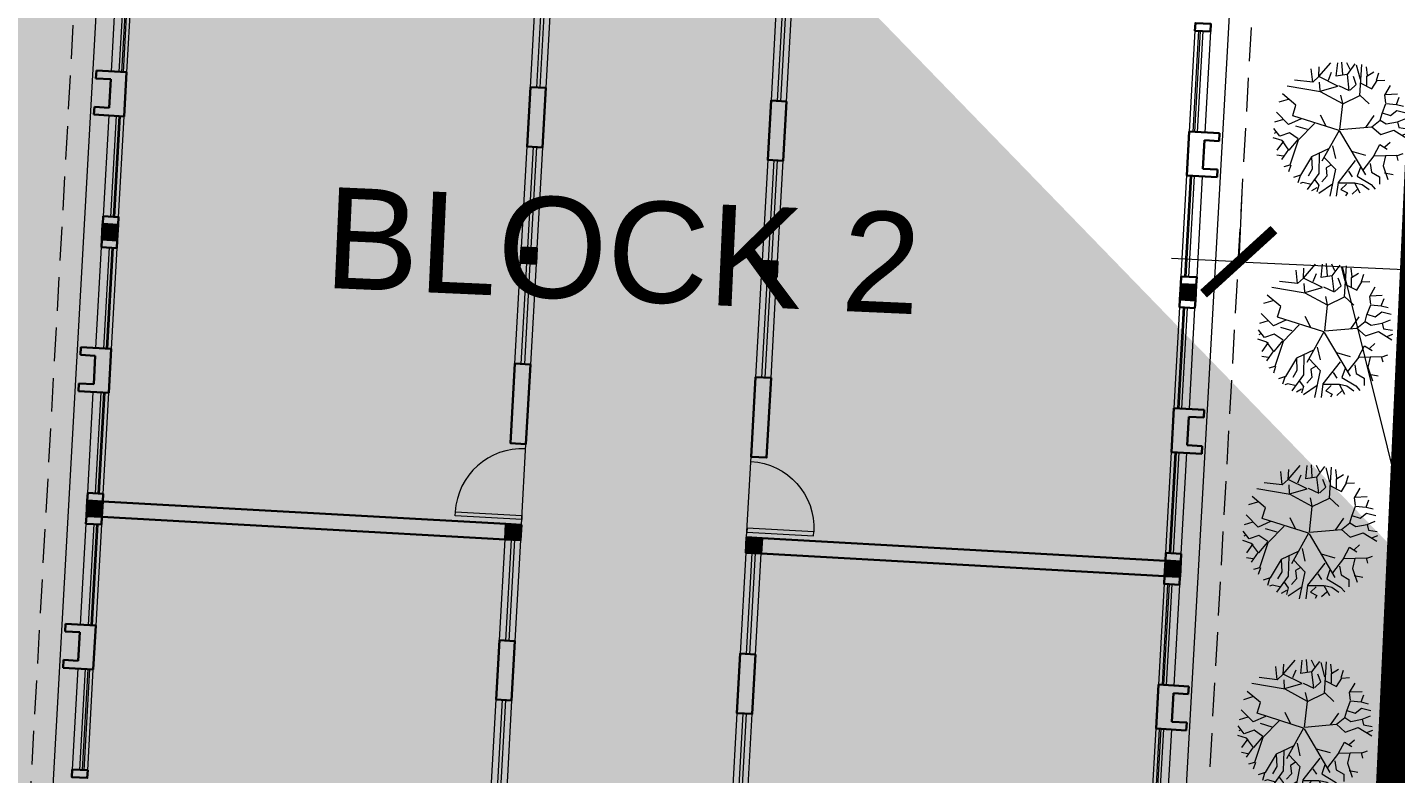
# Model space of a CAD drawing. Extents: x 4380 to 4772, y -521 to -208.
# Drawn here: x 4537.68 to 4558.01, y -331.89 to -320.8 of the extents above; entities that cross this region are included whole.
import ezdxf

# ---------------------------------------------------------------- set-up
doc = ezdxf.new("R2010")
doc.units = 0
doc.header["$LTSCALE"] = 40
doc.header["$MEASUREMENT"] = 0
doc.header["$PDMODE"] = 32
doc.header["$PDSIZE"] = 0.02
doc.linetypes.add('DASHED', pattern=[0.75, 0.5, -0.25])
doc.linetypes.add('DASHED2', pattern=[0.375, 0.25, -0.125])
doc.layers.get('0').update_dxf_attribs({"linetype": 'CONTINUOUS'})
doc.layers.get('Defpoints').update_dxf_attribs({"linetype": 'CONTINUOUS'})
for name, color, linetype, lineweight in [('BW', 1, 'CONTINUOUS', 9), ('Col-Hatch', 9, 'CONTINUOUS', 13), ('Column', 252, 'CONTINUOUS', 30), ('Dimension', 251, 'CONTINUOUS', 9), ('Door', 54, 'CONTINUOUS', 13), ('Paved Area', 53, 'CONTINUOUS', 9), ('Projection', 252, 'DASHED2', 18), ('Text', 7, 'CONTINUOUS', 20), ('TR', 92, 'CONTINUOUS', 5), ('Ventilator', 6, 'DASHED', 18), ('Wall', 7, 'CONTINUOUS', 30), ('Window', 150, 'CONTINUOUS', 15), ('Window-Wall', 7, 'CONTINUOUS', 18)]:
    doc.layers.add(name, color=color, linetype=linetype, lineweight=lineweight)
doc.styles.add('dim-stylus bt', font='arial.ttf')
doc.styles.add('STYLE9', font='')
doc.styles.get('STYLE9').set_extended_font_data('Century Gothic')
doc.dimstyles.new('Tabrej', dxfattribs={"dimtxt": 0.32, "dimasz": 0.2, "dimexe": 1.38778e-17, "dimexo": 0.15, "dimgap": 0.09, "dimtad": 0, "dimdec": 3, "dimzin": 0, "dimdsep": 46, "dimtxsty": 'dim-stylus bt', "dimblk": 'ARCHTICK', "dimcen": 0, "dimdle": 0.05, "dimclrd": 256, "dimclre": 256, "dimclrt": 7, "dimadec": 0, "dimazin": 0, "dimtfac": 1, "dimtdec": 3, "dimtofl": 0, "dimtmove": 0, "dimatfit": 1, "dimfxl": 0, "dimtolj": 1, "dimtzin": 0, "dimlwd": -1, "dimlwe": -1, "dimarcsym": 0})

# ---------------------------------------------------------------- blocks, each defined once
blk = doc.blocks.new('_ArchTick')
at = {"color": 0, "const_width": 0.15}
blk.add_lwpolyline([(-0.5, -0.5), (0.5, 0.5)], dxfattribs=at)
blk = doc.blocks.new('*D48')
at = {"layer": 'Defpoints', "color": 0, "transparency": 16777216}
for p in [(4560.948, -287.601), (4557.62, -347.547), (4568.357, -348.143)]:
    blk.add_point(p, dxfattribs=at)
at = {"layer": 'Dimension', "transparency": 16777216}
for p, q in [((4561.098, -287.609), (4571.685, -288.197)), ((4571.688, -288.147), (4570.893, -302.468)), ((4568.354, -348.193), (4570.307, -313.029)), ((4557.77, -347.555), (4568.357, -348.143))]:
    blk.add_line(p, q, dxfattribs=at)
for p, rotation in [((4571.685, -288.197), 86.82239319920907), ((4568.357, -348.143), 266.822393199209)]:
    blk.add_blockref('_ArchTick', p, dxfattribs=dict(at, rotation=rotation))
at = {"layer": 'Dimension', "color": 7, "transparency": 16777216, "insert": (4570.6, -307.748), "char_height": 2.5, "attachment_point": 5, "rotation": 86.8224, "style": 'dim-stylus bt'}
blk.add_mtext('\\A1;60.038', dxfattribs=at)
blk = doc.blocks.new('SHRUB4')
at = {"layer": 'TR'}
for p, q in [((0.0033, 0.0839), (0.0019, 0.1021)), ((-0.0414, 0.0723), (-0.0435, 0.0921)), ((-0.0325, 0.0806), (-0.0146, 0.1012)), ((-0.0325, 0.0806), (-0.0318, 0.0954)), ((-0.0181, 0.0756), (-0.0132, 0.0872)), ((-0.0063, 0.0815), (-0.0042, 0.1012)), ((0.0095, 0.0839), (-0.0063, 0.0815)), ((0.0143, 0.0913), (0.0095, 0.1012)), ((0.0102, 0.0839), (0.0219, 0.0996)), ((0.0129, 0.0599), (0.0102, 0.0839)), ((0.0295, 0.0764), (0.0239, 0.0979)), ((0.0287, 0.0524), (0.0316, 0.0988)), ((0.0398, 0.0822), (0.0384, 0.0954)), ((0.0391, 0.0815), (0.0495, 0.088)), ((0.0391, 0.0674), (0.0391, 0.0815)), ((0.0536, 0.0756), (0.057, 0.0864)), ((-0.0298, 0.0582), (-0.0793, 0.0665)), ((-0.0414, 0.0723), (-0.0683, 0.0756)), ((-0.0325, 0.0806), (-0.0414, 0.0723)), ((-0.0042, 0.0665), (-0.0325, 0.0806)), ((-0.0304, 0.0599), (-0.0312, 0.0723)), ((-0.0304, 0.0591), (-0.0042, 0.0665)), ((-0.0029, 0.0674), (0.0129, 0.0599)), ((0.0143, 0.0607), (0.0233, 0.069)), ((0.0233, 0.069), (0.0191, 0.0806)), ((0.0302, 0.0707), (0.0467, 0.0624)), ((0.0467, 0.0624), (0.0543, 0.0748)), ((0.0543, 0.0748), (0.0659, 0.0756)), ((0.0659, 0.0533), (0.0742, 0.0674)), ((-0.078, 0.0467), (-0.0917, 0.0425)), ((-0.0662, 0.0384), (-0.0862, 0.0549)), ((0.0033, 0.0401), (-0.0298, 0.0582)), ((0.0033, 0.0409), (0.0006, 0.0533)), ((0.0033, 0.0401), (0.0287, 0.0524)), ((0.0287, 0.0533), (0.0426, 0.0401)), ((0.0618, 0.026), (0.0674, 0.0409)), ((0.0674, 0.0417), (0.0659, 0.0533)), ((0.0666, 0.0541), (0.0846, 0.0549)), ((0.0674, 0.0409), (0.0832, 0.0392)), ((0.0832, 0.0392), (0.0873, 0.05)), ((-0.0772, 0.0095), (-0.0951, 0.0277)), ((-0.0711, 0.0227), (-0.0662, 0.0384)), ((-0.0022, 0.0004), (-0.0711, 0.0226)), ((-0.0215, 0.007), (-0.0298, 0.0235)), ((-0.0009, 0.0019), (0.0033, 0.0401)), ((0.0377, 0.0053), (0.0501, 0.0227)), ((0.0591, 0.0161), (0.0618, 0.026)), ((0.0618, 0.0268), (0.0742, 0.0227)), ((0.0742, 0.0227), (0.0838, 0.0302)), ((0.0832, 0.0392), (0.0936, 0.0367)), ((0.0838, 0.0302), (0.0976, 0.0268)), ((-0.0903, -0.0079), (-0.0993, 0.0037)), ((-0.0849, 0.0169), (-0.098, 0.0128)), ((-0.0587, 0.0178), (-0.0772, 0.0095)), ((-0.0491, 0.002), (-0.0662, 0.007)), ((-0.0387, 0.0111), (-0.0628, -0.0137)), ((-0.0022, 0.0004), (-0.0277, -0.0451)), ((-0.0009, 0.0019), (0.0467, 0.0062)), ((0.0467, 0.0062), (0.0591, 0.0161)), ((0.0467, 0.0062), (0.0597, -0.0054)), ((0.0591, 0.0161), (0.068, 0.0103)), ((0.0597, -0.0054), (0.079, 0.0012)), ((0.068, 0.0103), (0.0846, 0.0136)), ((0.079, 0.0012), (0.099, -0.0112)), ((0.0846, 0.0136), (0.0969, 0.0186)), ((0.0846, 0.0136), (0.0866, 0.0053)), ((0.0866, 0.0053), (0.0997, 0.0029)), ((-0.0869, -0.0145), (-0.1, -0.0104)), ((-0.0951, -0.0021), (-0.0986, -0.0037)), ((-0.0849, -0.0153), (-0.0945, -0.0285)), ((-0.0759, -0.0029), (-0.0903, -0.0079)), ((-0.0766, -0.0285), (-0.0869, -0.0145)), ((-0.0635, -0.0128), (-0.0766, -0.0285)), ((-0.0628, -0.012), (-0.0759, -0.0029)), ((-0.0628, -0.0137), (-0.0752, -0.0509)), ((-0.0015, -0.0005), (0.0369, -0.0654)), ((0.0495, -0.0368), (0.0584, -0.0203)), ((0.0584, -0.0203), (0.0694, -0.0269)), ((0.0659, -0.0236), (0.0735, -0.0169)), ((0.0915, -0.0062), (0.1004, -0.0029)), ((-0.0849, -0.0377), (-0.0945, -0.036)), ((-0.0772, -0.0277), (-0.0876, -0.0426)), ((-0.0429, -0.0384), (-0.0593, -0.0657)), ((-0.0167, -0.0261), (-0.0429, -0.0384)), ((-0.0429, -0.0384), (-0.0422, -0.0566)), ((-0.0318, -0.0335), (-0.0325, -0.0633)), ((-0.0242, -0.0393), (-0.0077, -0.0566)), ((-0.0119, -0.022), (-0.0077, -0.0409)), ((0.0164, -0.0302), (0.037, -0.036)), ((0.0336, -0.0583), (0.0501, -0.0368)), ((0.0501, -0.0368), (0.0832, -0.036)), ((0.0666, -0.0368), (0.0632, -0.0517)), ((0.0832, -0.0368), (0.0928, -0.0335)), ((0.0832, -0.036), (0.0853, -0.0442)), ((-0.0752, -0.0509), (-0.0841, -0.0534)), ((-0.0738, -0.0509), (-0.0772, -0.0608)), ((-0.0422, -0.0566), (-0.0483, -0.0674)), ((-0.0146, -0.0509), (-0.0215, -0.055)), ((-0.0215, -0.055), (-0.0202, -0.0674)), ((-0.0077, -0.0566), (-0.016, -0.0971)), ((0.0219, -0.0442), (-0.0036, -0.0765)), ((0.0116, -0.0599), (0.0171, -0.0682)), ((0.0295, -0.0541), (0.0247, -0.0674)), ((0.0439, -0.0483), (0.046, -0.0615)), ((0.0632, -0.0517), (0.0701, -0.0723)), ((-0.0593, -0.0657), (-0.0697, -0.0691)), ((-0.0601, -0.0666), (-0.0635, -0.0773)), ((-0.0559, -0.0765), (-0.0601, -0.0781)), ((-0.0435, -0.0798), (-0.0559, -0.0765)), ((-0.0325, -0.0633), (-0.0497, -0.0872)), ((-0.0387, -0.0723), (-0.0325, -0.0806)), ((-0.0325, -0.0806), (-0.0352, -0.0906)), ((-0.0119, -0.079), (-0.0325, -0.093)), ((-0.0202, -0.0674), (-0.0277, -0.0756)), ((-0.0036, -0.0765), (-0.0063, -0.0971)), ((-0.0029, -0.0773), (0.0205, -0.0773)), ((0.0088, -0.079), (0.0006, -0.0872)), ((0.0205, -0.0773), (0.0287, -0.0922)), ((0.0212, -0.0773), (0.0322, -0.0798)), ((0.0247, -0.0674), (0.0453, -0.0798)), ((0.0322, -0.0798), (0.0426, -0.0872)), ((0.0453, -0.0798), (0.0515, -0.0864)), ((0.046, -0.0615), (0.0577, -0.0682)), ((0.0577, -0.0682), (0.0577, -0.079)), ((0.0653, -0.0624), (0.0784, -0.0649)), ((-0.0352, -0.0848), (-0.0429, -0.0889)), ((0.0006, -0.0872), (0.0102, -0.0922)), ((0.0102, -0.0922), (0.0075, -0.0963)), ((0.0247, -0.0872), (0.0171, -0.0938))]:
    blk.add_line(p, q, dxfattribs=at)
blk = doc.blocks.new('*D58')
at = {"layer": 'Defpoints', "color": 0, "transparency": 16777216}
for p in [(4555.732, -323.106), (4558.799, -323.248), (4558.744, -324.427)]:
    blk.add_point(p, dxfattribs=at)
at = {"layer": 'Dimension', "transparency": 16777216}
for p, q in [((4555.725, -323.256), (4555.677, -324.284)), ((4558.792, -323.398), (4558.744, -324.427)), ((4555.677, -324.284), (4554.678, -324.238)), ((4555.677, -324.284), (4558.744, -324.427)), ((4557.211, -324.355), (4558.215, -328.373)), ((4558.744, -324.427), (4559.743, -324.473)), ((4558.215, -328.373), (4558.395, -328.382))]:
    blk.add_line(p, q, dxfattribs=at)
for p, rotation in [((4555.677, -324.284), 357.3385341382851), ((4558.744, -324.427), 177.3385341382851)]:
    blk.add_blockref('_ArchTick', p, dxfattribs=dict(at, rotation=rotation))
at = {"layer": 'Dimension', "color": 7, "transparency": 16777216, "insert": (4562.457, -328.57), "char_height": 2.5, "attachment_point": 5, "rotation": 357.3385, "style": 'dim-stylus bt'}
blk.add_mtext('\\A1;3.071', dxfattribs=at)
blk = doc.blocks.new('vxcvfcvbgfg')
at = {"layer": 'Ventilator'}
for p, q in [((317.94, -581.571), (317.94, -583.071)), ((317.99, -581.571), (317.99, -583.071))]:
    blk.add_line(p, q, dxfattribs=at)
at = {"layer": 'Wall'}
for p, q in [((318.08, -581.571), (317.85, -581.571)), ((318.08, -583.071), (317.85, -583.071))]:
    blk.add_line(p, q, dxfattribs=at)
at = {"layer": 'Window-Wall'}
for p, q in [((317.85, -581.571), (317.85, -583.071)), ((318.08, -583.071), (318.08, -581.571))]:
    blk.add_line(p, q, dxfattribs=at)
blk = doc.blocks.new('DGD')
at = {"layer": 'Col-Hatch'}
blk.add_hatch(color=256, dxfattribs=at).paths.add_polyline_path([(536.649, -396.492), (536.649, -396.722), (536.879, -396.722), (536.879, -396.492)])
at = {"layer": 'Column', "color": 2}
blk.add_lwpolyline([(536.649, -396.492), (536.879, -396.492), (536.879, -396.722), (536.649, -396.722)], close=True, dxfattribs=at)
blk = doc.blocks.new('gd')
at = {"layer": 'Door', "ltscale": 0.05}
blk.add_line((526.222, -408.628), (526.222, -407.428), dxfattribs=at)
blk.add_lwpolyline([(526.222, -408.551), (525.231, -408.551), (525.231, -408.491), (526.222, -408.491), (526.222, -408.551)], dxfattribs=at)
blk.add_arc((526.222, -408.491), 0.992, 90, 180, dxfattribs=at)

msp = doc.modelspace()

# ---------------------------------------------------------------- hatches: boundary and pattern name
at = {"layer": 'Paved Area'}
h = msp.add_hatch(dxfattribs=at)
h.set_pattern_fill('HONEY', color=256, scale=4, angle=-88.64135, style=0)
h.set_pattern_definition([(271.358645, (-1007.24465, -2072.89975), (0.450673922, -0.739522153), [0.5, -1]), (31.358645, (-1007.24465, -2072.89975), (0.41510801, 0.76005614), [0.5, -1]), (331.358645, (-1007.24465, -2072.89975), (0.865781932, 0.02053399), [-1, 0.5])])
edge = h.paths.add_edge_path()
edge.add_line((4601.24, -376.1384), (4539.7291, -373.4985))
edge.add_line((4601.2326, -373.1353), (4541.0422, -370.552))
edge.add_line((4601.2326, -373.1353), (4601.24, -376.1384))
edge.add_line((4531.6844, -361.0021), (4541.0422, -370.552))
edge.add_line((4528.607, -362.1479), (4539.7291, -373.4985))
edge.add_line((4535.346, -302.3906), (4531.6844, -361.0021))
edge.add_line((4532.3519, -302.2036), (4528.607, -362.1479))
edge.add_line((4535.346, -302.3906), (4532.356, -302.1378))

# ---------------------------------------------------------------- linework, layer by layer
at = {"layer": 'BW', "linetype": 'Continuous', "ltscale": 0.03, "const_width": 1.28}
msp.add_lwpolyline([(4729.8849, -377.4322), (4692.0862, -376.2966), (4661.2192, -374.6976), (4627.7878, -372.6542), (4627.5652, -350.9546), (4601.5132, -349.8986), (4557.5872, -348.0496), (4558.3692, -331.7846), (4559.5772, -305.7976), (4560.9152, -288.1036), (4573.7222, -287.8726), (4574.3192, -270.2576), (4574.9352, -240.9616), (4546.8002, -240.2206), (4502.1282, -238.4496)], dxfattribs=at)
at = {"layer": 'Projection', "color": 1, "ltscale": 0.05}
for p, q in [((4537.5018, -336.2463), (4538.8896, -311.365)), ((4556.3197, -312.5675), (4554.6821, -341.9269))]:
    msp.add_line(p, q, dxfattribs=at)
at = {"layer": 'Wall'}
for p, q in [((4538.7015, -321.5603), (4538.7079, -321.4455)), ((4538.7079, -321.4455), (4539.1572, -321.4705)), ((4539.1207, -322.1245), (4539.1572, -321.4705)), ((4538.7015, -321.5603), (4538.9212, -321.5726)), ((4538.8975, -321.9969), (4538.9212, -321.5726)), ((4538.6714, -322.0995), (4538.6778, -321.9846)), ((4539.1207, -322.1245), (4538.6714, -322.0995)), ((4538.8975, -321.9969), (4538.6778, -321.9846)), ((4554.9062, -323.005), (4554.9427, -322.351)), ((4555.392, -322.376), (4554.9427, -322.351)), ((4555.1423, -322.903), (4555.1659, -322.4786)), ((4555.3856, -322.4909), (4555.1659, -322.4786)), ((4555.3856, -322.4909), (4555.392, -322.376)), ((4555.1423, -322.903), (4555.3619, -322.9152)), ((4555.3555, -323.03), (4555.3619, -322.9152)), ((4554.9062, -323.005), (4555.3555, -323.03)), ((4538.4788, -325.5541), (4538.4723, -325.6689)), ((4538.9281, -325.5792), (4538.4788, -325.5541)), ((4538.9281, -325.5792), (4538.8916, -326.2331)), ((4538.692, -325.6812), (4538.4723, -325.6689)), ((4538.692, -325.6812), (4538.6683, -326.1055)), ((4538.4487, -326.0933), (4538.4423, -326.2081)), ((4538.4423, -326.2081), (4538.8916, -326.2331)), ((4538.4487, -326.0933), (4538.6683, -326.1055)), ((4554.7135, -326.4596), (4554.677, -327.1136)), ((4554.7135, -326.4596), (4555.1628, -326.4847)), ((4554.9368, -326.5872), (4554.9131, -327.0116)), ((4554.9368, -326.5872), (4555.1564, -326.5995)), ((4555.1628, -326.4847), (4555.1564, -326.5995)), ((4555.1327, -327.0238), (4554.9131, -327.0116)), ((4555.1327, -327.0238), (4555.1263, -327.1386)), ((4555.1263, -327.1386), (4554.677, -327.1136)), ((4538.8016, -327.8456), (4544.7923, -328.1798)), ((4538.7888, -328.0753), (4544.7795, -328.4094)), ((4554.5871, -328.7261), (4548.5964, -328.3919)), ((4554.5743, -328.9557), (4548.5836, -328.6216)), ((4538.2432, -329.7775), (4538.2496, -329.6627)), ((4538.2496, -329.6627), (4538.6989, -329.6878)), ((4538.2432, -329.7775), (4538.4628, -329.7898)), ((4538.4392, -330.2141), (4538.4628, -329.7898)), ((4538.6624, -330.3418), (4538.6989, -329.6878)), ((4538.2131, -330.3167), (4538.2195, -330.2019)), ((4538.4392, -330.2141), (4538.2195, -330.2019)), ((4538.6624, -330.3418), (4538.2131, -330.3167)), ((4554.4479, -331.2222), (4554.4844, -330.5682)), ((4554.9337, -330.5933), (4554.4844, -330.5682)), ((4554.9273, -330.7081), (4554.9337, -330.5933)), ((4554.6839, -331.1202), (4554.7076, -330.6958)), ((4554.9273, -330.7081), (4554.7076, -330.6958)), ((4554.4479, -331.2222), (4554.8972, -331.2473)), ((4554.6839, -331.1202), (4554.9036, -331.1324)), ((4554.8972, -331.2473), (4554.9036, -331.1324))]:
    msp.add_line(p, q, dxfattribs=at)
for points in [[(4555.2559, -320.8661), (4555.0262, -320.8533), (4555.0326, -320.7385), (4555.2623, -320.7513)], [(4545.1543, -321.6899), (4545.384, -321.7027), (4545.3347, -322.5863), (4545.105, -322.5735)], [(4548.9584, -321.902), (4548.7288, -321.8892), (4548.6795, -322.7728), (4548.9091, -322.7857)], [(4538.8076, -323.6094), (4539.0372, -323.6222), (4539.0308, -323.737), (4538.8012, -323.7242)], [(4538.7819, -324.0687), (4539.0116, -324.0815), (4539.018, -323.9667), (4538.7883, -323.9539)], [(4555.0523, -324.5155), (4554.8227, -324.5026), (4554.8163, -324.6175), (4555.0459, -324.6303)], [(4555.0267, -324.9747), (4554.7971, -324.9619), (4554.8035, -324.8471), (4555.0331, -324.8599)], [(4544.9251, -325.7985), (4545.1548, -325.8113), (4545.0888, -326.9944), (4544.8592, -326.9816)], [(4548.7292, -326.0106), (4548.4996, -325.9978), (4548.4336, -327.181), (4548.6632, -327.1938)], [(4538.5784, -327.718), (4538.808, -327.7308), (4538.8016, -327.8456), (4538.572, -327.8328)], [(4538.5528, -328.1773), (4538.7824, -328.1901), (4538.7888, -328.0753), (4538.5592, -328.0625)], [(4554.8232, -328.6241), (4554.5935, -328.6113), (4554.5871, -328.7261), (4554.8167, -328.7389)], [(4554.7975, -329.0834), (4554.5679, -329.0705), (4554.5743, -328.9557), (4554.8039, -328.9685)], [(4544.696, -329.9071), (4544.9256, -329.9199), (4544.8763, -330.8035), (4544.6467, -330.7907)], [(4548.5001, -330.1193), (4548.2704, -330.1064), (4548.2211, -330.9901), (4548.4508, -331.0029)], [(4538.3492, -331.8266), (4538.5789, -331.8394), (4538.5725, -331.9542), (4538.3428, -331.9414)]]:
    msp.add_lwpolyline(points, close=True, dxfattribs=at)
at = {"layer": 'Window', "color": 1}
for p, q in [((4537.8313, -336.2647), (4539.2191, -311.3833)), ((4554.3988, -341.0798), (4555.9902, -312.5491))]:
    msp.add_line(p, q, dxfattribs=at)
at = {"layer": 'Window'}
for p, q in [((4539.0111, -319.9601), (4538.9276, -321.4577)), ((4539.1259, -319.9665), (4539.0424, -321.4641)), ((4539.2407, -319.9729), (4539.1572, -321.4705)), ((4555.0262, -320.8533), (4554.9427, -322.351)), ((4555.141, -320.8597), (4555.0575, -322.3574)), ((4555.2559, -320.8661), (4555.1723, -322.3638)), ((4538.8911, -322.1117), (4538.8076, -323.6094)), ((4538.9224, -323.6158), (4539.0059, -322.1181)), ((4539.0372, -323.6222), (4539.1207, -322.1245)), ((4554.8227, -324.5026), (4554.9062, -323.005)), ((4554.9375, -324.509), (4555.021, -323.0114)), ((4555.1358, -323.0178), (4555.0523, -324.5155)), ((4538.6984, -325.5663), (4538.7819, -324.0687)), ((4538.8968, -324.0751), (4538.8132, -325.5727)), ((4539.0116, -324.0815), (4538.9281, -325.5792)), ((4554.7971, -324.9619), (4554.7135, -326.4596)), ((4554.9119, -324.9683), (4554.8283, -326.466)), ((4554.9432, -326.4724), (4555.0267, -324.9747)), ((4538.5784, -327.718), (4538.6619, -326.2203)), ((4538.6932, -327.7244), (4538.7768, -326.2267)), ((4538.808, -327.7308), (4538.8916, -326.2331)), ((4554.5935, -328.6113), (4554.677, -327.1136)), ((4554.7083, -328.6177), (4554.7919, -327.12)), ((4554.8232, -328.6241), (4554.9067, -327.1264)), ((4538.5528, -328.1773), (4538.4692, -329.675)), ((4538.6676, -328.1837), (4538.5841, -329.6814)), ((4538.7824, -328.1901), (4538.6989, -329.6878)), ((4554.5679, -329.0705), (4554.4844, -330.5682)), ((4554.6827, -329.0769), (4554.5992, -330.5746)), ((4554.7975, -329.0834), (4554.714, -330.581)), ((4538.4328, -330.3289), (4538.3492, -331.8266)), ((4538.4641, -331.833), (4538.5476, -330.3353)), ((4538.5789, -331.8394), (4538.6624, -330.3418)), ((4554.3643, -332.7199), (4554.4479, -331.2222)), ((4554.4792, -332.7263), (4554.5627, -331.2286)), ((4554.6775, -331.235), (4554.594, -332.7327))]:
    msp.add_line(p, q, dxfattribs=at)
at = {"layer": 'Window', "color": 3}
for p, q in [((4539.1653, -319.9687), (4539.0817, -321.4663)), ((4539.1878, -319.9699), (4539.1043, -321.4676)), ((4555.0792, -320.8563), (4554.9956, -322.3539)), ((4555.1017, -320.8575), (4555.0181, -322.3552)), ((4538.9617, -323.618), (4539.0453, -322.1203)), ((4538.9842, -323.6192), (4539.0678, -322.1216)), ((4554.8756, -324.5056), (4554.9592, -323.0079)), ((4554.8981, -324.5069), (4554.9817, -323.0092)), ((4538.9361, -324.0773), (4538.8526, -325.5749)), ((4538.9586, -324.0785), (4538.8751, -325.5762)), ((4554.85, -324.9649), (4554.7665, -326.4626)), ((4554.8725, -324.9661), (4554.789, -326.4638)), ((4538.7326, -327.7266), (4538.8161, -326.2289)), ((4538.7551, -327.7279), (4538.8386, -326.2302)), ((4554.6465, -328.6142), (4554.73, -327.1165)), ((4554.669, -328.6155), (4554.7525, -327.1178)), ((4538.707, -328.1859), (4538.6234, -329.6836)), ((4538.7295, -328.1871), (4538.6459, -329.6848)), ((4554.6208, -329.0735), (4554.5373, -330.5712)), ((4554.6434, -329.0748), (4554.5598, -330.5724)), ((4538.5034, -331.8352), (4538.5869, -330.3375)), ((4538.5259, -331.8365), (4538.6095, -330.3388)), ((4554.4173, -332.7228), (4554.5008, -331.2252)), ((4554.4398, -332.7241), (4554.5233, -331.2264))]:
    msp.add_line(p, q, dxfattribs=at)

# ---------------------------------------------------------------- block references
at = {"layer": 'Door', "rotation": 356.8075866527889}
msp.add_blockref('gd', (4042.3725, 109.1066), dxfattribs=at)
at = {"layer": 'Door', "extrusion": (0, 0, -1), "zscale": -1, "rotation": 3.192413347211135}
msp.add_blockref('gd', (-5096.5287, 50.3101), dxfattribs=at)
at = {"layer": 'TR', "xscale": 10, "yscale": 10, "zscale": 10}
for p in [(4557.1891, -322.3408), (4556.9629, -325.3323), (4556.7366, -328.3237), (4556.6628, -331.2179)]:
    msp.add_blockref('SHRUB4', p, dxfattribs=at)
at = {"layer": 'Wall', "extrusion": (0, 0, -1), "zscale": -1, "rotation": 3.192413347211135}
for name, p in [('vxcvfcvbgfg', (-4895.2114, 242.7627)), ('vxcvfcvbgfg', (-4895.0786, 240.3814)), ('DGD', (-5096.9271, 42.2545)), ('DGD', (-5103.1474, 41.9075)), ('vxcvfcvbgfg', (-4894.9823, 238.6541)), ('DGD', (-5096.6979, 38.1458)), ('DGD', (-5102.9183, 37.7989)), ('vxcvfcvbgfg', (-4894.7531, 234.5455)), ('vxcvfcvbgfg', (-4894.6203, 232.1642))]:
    msp.add_blockref(name, p, dxfattribs=at)
at = {"layer": 'Wall', "rotation": 356.8075866527889}
for name, p in [('vxcvfcvbgfg', (4263.8429, 277.9778)), ('vxcvfcvbgfg', (4263.7101, 275.5965)), ('DGD', (4034.8604, 101.4921)), ('vxcvfcvbgfg', (4263.6138, 273.8692)), ('DGD', (4041.0807, 101.1452)), ('DGD', (4034.6312, 97.3835)), ('vxcvfcvbgfg', (4263.3846, 269.7606)), ('DGD', (4040.8516, 97.0366)), ('vxcvfcvbgfg', (4263.2518, 267.3793))]:
    msp.add_blockref(name, p, dxfattribs=at)

# ---------------------------------------------------------------- texts
at = {"layer": 'Text', "insert": (4542.1428, -323.1717), "char_height": 1.5, "width": 77.016683, "attachment_point": 1, "rotation": 357.43212, "style": 'STYLE9'}
msp.add_mtext('{\\fArial|b0|i0|c0|p34;BLOCK 2}', dxfattribs=at)

# ---------------------------------------------------------------- dimensions: what is measured, and where the dimension line sits
at = {"layer": 'Dimension'}
dim = msp.add_linear_dim(base=(4568.3571, -348.1431), p1=(4560.9477, -287.601), p2=(4557.6197, -347.547), angle=266.82239, dimstyle='Tabrej', override={"dimtxt": 2.5, "dimasz": 1, "dimtmove": 1}, dxfattribs=at)
dim.commit()
dim.dimension.update_dxf_attribs({"geometry": '*D48', "text_midpoint": (4570.5997, -307.7483), "dimtype": 161})
dim = msp.add_aligned_dim(p1=(4555.7319, -323.1059), p2=(4558.7992, -323.2484), distance=-1.1795, dimstyle='Tabrej', override={"dimtxt": 2.5, "dimasz": 1, "dimtmove": 1}, dxfattribs=at)
dim.commit()
dim.dimension.update_dxf_attribs({"geometry": '*D58', "text_midpoint": (4558.485, -328.3858)})

doc.saveas('drawing.dxf')
